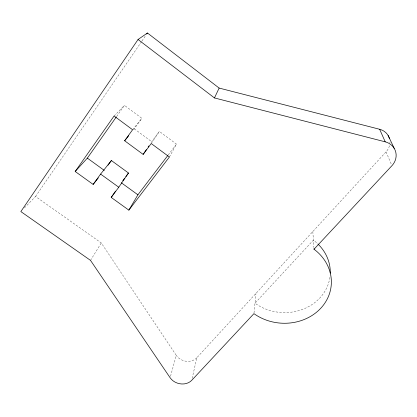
<?xml version="1.0" encoding="UTF-8"?>
<svg xmlns="http://www.w3.org/2000/svg" width="417" height="417" viewBox="0 0 417 417"><rect width="100%" height="100%" fill="white"/><g stroke="black" fill="none" stroke-linecap="round" stroke-linejoin="round"><path stroke-width="0.31" stroke-dasharray="2.08 1.56" d="M254 312.974L255.991 293.38M192.174 378.355L196.808 357.776L386.048 151.866A15.226 13.99 -22 0 0 389.525 145.564M170.527 376.28L176.276 355.388L101.274 242.939L35.554 196.49L24.415 207.921M169.401 157.006L176.469 144.136L159.362 131.381L150.985 142.77M90.515 260.385L101.274 242.939M151.215 143.531L159.362 131.381M35.554 196.49L141.577 41.58M141.942 41.048L145.611 35.685M116.666 116.437L124.459 105.355L141.869 118.334L133.492 129.812M168.207 154.994L176.469 144.136M132.606 129.739L141.869 118.334M114.081 116.009L124.459 105.355M134.295 128.817L151.699 141.712M386.048 151.866L391.553 164.772M312.818 231.544L313.897 247.484M389.968 142.015A15.226 13.99 -22 0 1 389.947 142.901M329.894 277.383A46.443 41.142 4.1 0 1 301.329 309.836A46.443 41.142 4.1 0 1 254.99 303.232L313.402 240.135A46.443 41.142 4.1 0 1 317.457 243.544M196.808 357.776A12.474 10.441 15.1 0 1 176.276 355.388"/><path stroke-width="0.63" d="M314.017 249.23L391.944 165.69A16.19 14.777 -20.1 0 0 385.214 141.827L214.468 97.938L219.133 88.065L147.446 33.006L138.048 39.5L20.85 211.581L90.515 260.385L170.12 377.745A13.135 10.816 15.2 0 0 191.726 380.325L253.932 313.641A47.788 42.065 4.4 0 0 320.736 308.288A47.788 42.065 4.4 0 0 314.017 249.23L313.975 248.647M115.525 191.132L111.209 197.423L128.863 210.137L137.907 194.802L167.816 155.51M98.313 177.908L93.153 184.423L75.185 171.481L114.081 116.009L132.606 129.739L124.647 140.769L143.151 154.394L146.357 149.635M148.139 146.998L148.848 145.94M111.209 197.423L118.772 187.233L128.488 173.008L111.386 160.54L100.606 174.092L93.153 184.423M146.711 34.079L147.446 33.006M75.185 171.481L87.351 158.121L116.296 116.963M108.013 165.205L111.386 160.54M122.791 180.686L124.693 178.127M125.83 176.589L128.488 173.008M143.151 154.394L151.215 143.531L169.401 157.006L128.863 210.137M124.647 140.769L128.671 135.791M219.133 88.065L379.652 129.275A15.226 13.99 -22 0 1 389.488 138.616M100.606 174.092L118.772 187.233M87.351 158.121L104.271 170.391M121.274 182.735L137.907 194.802M138.048 39.5L214.468 97.938M388.138 135.473L394.227 148.395M379.652 129.275L385.214 141.827M317.89 243.961A46.443 41.142 4.1 0 1 330.259 273.135"/></g></svg>
